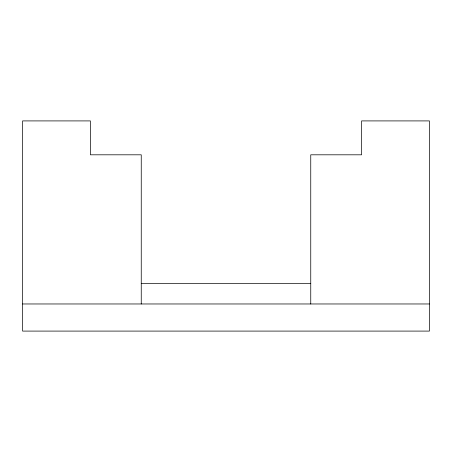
<?xml version="1.0" encoding="UTF-8"?>
<svg xmlns="http://www.w3.org/2000/svg" width="452" height="452" viewBox="0 0 452 452"><rect width="100%" height="100%" fill="white"/><g stroke="black" fill="none" stroke-linecap="round" stroke-linejoin="round"><path stroke-width="0.68" d="M141.25 283.63L310.75 283.63M22.6 303.97L429.4 303.97M310.75 303.97L310.75 154.81L361.6 154.81L361.6 120.91L429.4 120.91L429.4 331.09L22.6 331.09L22.6 120.91L90.4 120.91L90.4 154.81L141.25 154.81L141.25 303.97"/></g></svg>
